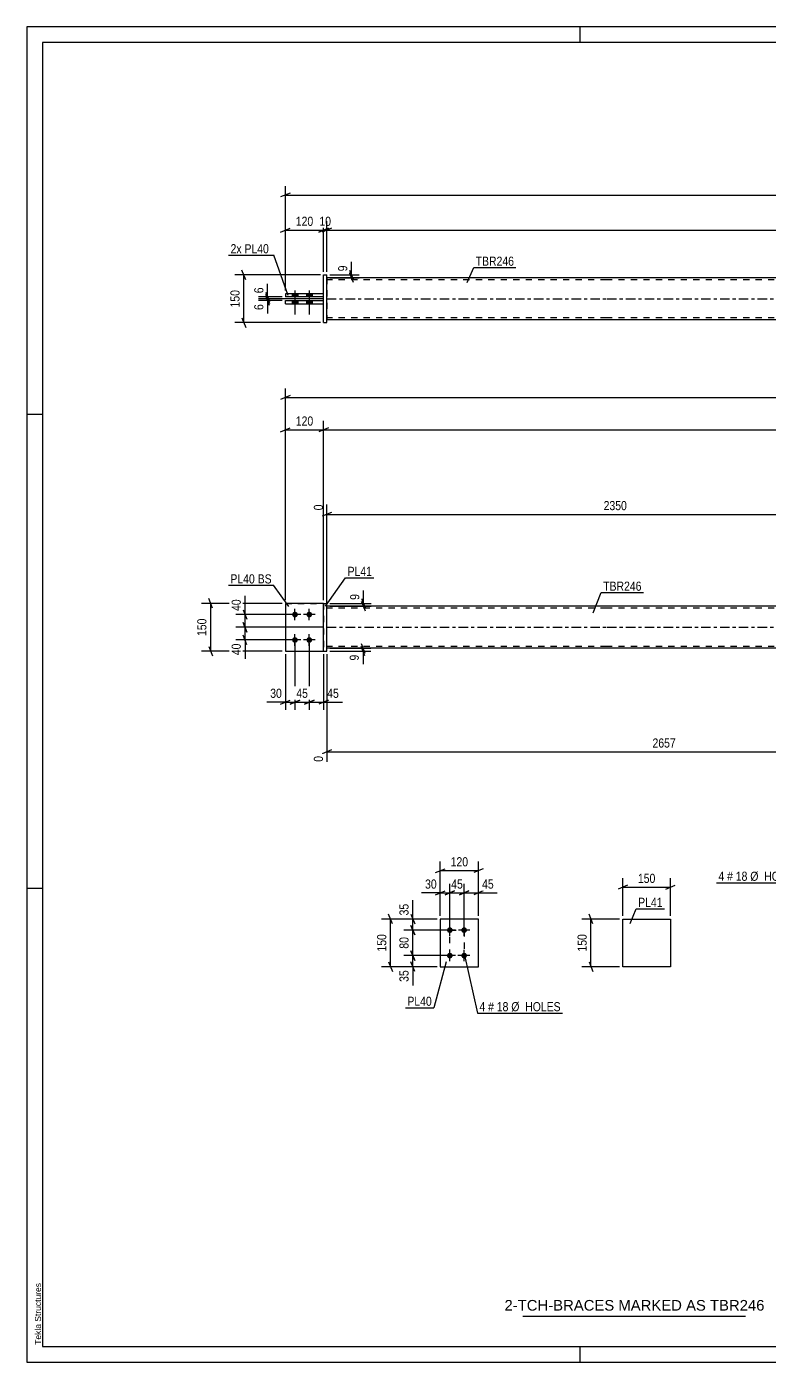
# Model space of a CAD drawing. Header units: millimetres. Extents: x 0 to 594, y 0 to 420.
# Drawn here: x 0 to 233.4, y 0 to 420 of the extents above; entities that cross this region are included whole.
import ezdxf

# ---------------------------------------------------------------- set-up
doc = ezdxf.new("R2010")
doc.units = ezdxf.units.MM
doc.linetypes.add('DXK_LINE_DOT2', pattern=[3.9198, 1.9599, -1.9599])
doc.linetypes.add('DXK_LINE_DOT3', pattern=[5.9187, 2.979, -0.9799, 0.9799, -0.9799])
doc.styles.add('Arial', font='ARIAL.TTF', dxfattribs={"height": 0.2})
doc.styles.add('Arial Narrow', font='ARIALN.TTF', dxfattribs={"height": 0.2})

# ---------------------------------------------------------------- blocks, each defined once
blk = doc.blocks.new('Unknown-581559523-1128')
at = {"color": 5, "linetype": 'Continuous'}
for p, q in [((594, 420), (0, 420)), ((0, 420), (0, 0)), ((174, 415), (174, 420)), ((589, 415), (5, 415)), ((5, 415), (5, 5)), ((5, 298), (0, 298)), ((5, 149), (0, 149)), ((5, 5), (589, 5)), ((174, 0), (174, 5)), ((0, 0), (594, 0))]:
    blk.add_line(p, q, dxfattribs=at)
at = {"color": 174, "linetype": 'Continuous', "style": 'Arial'}
blk.add_text('Tekla Structures', height=1.9102, rotation=90, dxfattribs=at).set_placement((4.5, 5.5))
blk = doc.blocks.new('Part-581559523-1555 - 1539')
at = {"color": 2, "linetype": 'Continuous'}
for p, q in [((130.01, 139.4), (130.01, 124.4)), ((142.01, 139.4), (130.01, 139.4)), ((142.01, 124.4), (142.01, 139.4)), ((130.01, 124.4), (142.01, 124.4))]:
    blk.add_line(p, q, dxfattribs=at)
blk = doc.blocks.new('Bolt-581559523-1560 - 1539')
at = {"linetype": 'Continuous'}
for points in [[(133.01, 135, -1), (133.01, 136.8, -1)], [(137.51, 135, -1), (137.51, 136.8, -1)], [(133.01, 127, -1), (133.01, 128.8, -1)], [(137.51, 127, -1), (137.51, 128.8, -1)]]:
    blk.add_hatch(color=1, dxfattribs=at).paths.add_polyline_path(points)
at = {"color": 1, "linetype": 'Continuous'}
for p, q in [((134.81, 135.9), (131.21, 135.9)), ((133.01, 134.1), (133.01, 137.7)), ((139.31, 135.9), (135.71, 135.9)), ((137.51, 134.1), (137.51, 137.7)), ((134.81, 127.9), (131.21, 127.9)), ((133.01, 126.1), (133.01, 129.7)), ((139.31, 127.9), (135.71, 127.9)), ((137.51, 126.1), (137.51, 129.7))]:
    blk.add_line(p, q, dxfattribs=at)
blk = doc.blocks.new('Bolt-581559523-1912 - 1907')
at = {"linetype": 'Continuous'}
for points in [[(84.33, 234.24, -1), (84.33, 236.04, -1)], [(88.83, 234.24, -1), (88.83, 236.04, -1)], [(84.33, 226.24, -1), (84.33, 228.04, -1)], [(88.83, 226.24, -1), (88.83, 228.04, -1)]]:
    blk.add_hatch(color=1, dxfattribs=at).paths.add_polyline_path(points)
at = {"color": 1, "linetype": 'Continuous'}
for p, q in [((84.33, 233.34), (84.33, 236.94)), ((88.83, 233.34), (88.83, 236.94)), ((86.13, 235.14), (82.53, 235.14)), ((90.63, 235.14), (87.03, 235.14)), ((86.13, 227.14), (82.53, 227.14)), ((84.33, 225.34), (84.33, 228.94)), ((90.63, 227.14), (87.03, 227.14)), ((88.83, 225.34), (88.83, 228.94))]:
    blk.add_line(p, q, dxfattribs=at)
blk = doc.blocks.new('Part-581559523-1923 - 1907')
at = {"color": 2, "linetype": 'Continuous'}
for p, q in [((93.33, 223.64), (93.33, 238.64)), ((93.33, 238.64), (94.33, 238.64)), ((94.33, 223.64), (94.33, 238.64)), ((93.33, 223.64), (94.33, 223.64))]:
    blk.add_line(p, q, dxfattribs=at)
blk = doc.blocks.new('Part-581559523-1928 - 1907')
at = {"color": 7, "linetype": 'DXK_LINE_DOT2'}
for p, q in [((81.33, 238.64), (81.33, 223.64)), ((81.33, 238.64), (93.33, 238.64)), ((93.33, 238.64), (93.33, 223.64)), ((81.33, 223.64), (93.33, 223.64))]:
    blk.add_line(p, q, dxfattribs=at)
blk = doc.blocks.new('Part-581559523-1933 - 1907')
at = {"color": 2, "linetype": 'Continuous'}
for p, q in [((81.33, 238.64), (81.33, 223.64)), ((93.33, 238.64), (81.33, 238.64)), ((81.33, 223.64), (93.33, 223.64))]:
    blk.add_line(p, q, dxfattribs=at)
at = {"color": 7, "linetype": 'DXK_LINE_DOT2'}
blk.add_line((93.33, 223.64), (93.33, 238.64), dxfattribs=at)
blk = doc.blocks.new('Part-581559523-1943 - 1907')
at = {"linetype": 'Continuous'}
blk.add_hatch(color=2, dxfattribs=at).paths.add_polyline_path([(496.93, 224.54), (496.13, 225.94), (497.73, 225.94)])
at = {"color": 2, "linetype": 'Continuous'}
for p, q in [((182.33, 237.74), (94.33, 237.74)), ((438.83, 237.74), (182.43, 237.74)), ((526.93, 237.74), (438.93, 237.74)), ((182.33, 224.54), (94.33, 224.54)), ((438.83, 224.54), (182.43, 224.54)), ((526.93, 224.54), (438.93, 224.54)), ((496.93, 224.54), (496.13, 225.94)), ((496.13, 225.94), (497.73, 225.94)), ((497.73, 225.94), (496.93, 224.54))]:
    blk.add_line(p, q, dxfattribs=at)
at = {"color": 7, "linetype": 'DXK_LINE_DOT2'}
for p, q in [((94.33, 224.54), (94.33, 237.74)), ((182.33, 237.14), (94.33, 237.14)), ((438.83, 237.14), (182.43, 237.14)), ((281.86, 237.74), (281.86, 237.14)), ((317.36, 237.74), (317.36, 237.14)), ((526.93, 237.14), (438.93, 237.14)), ((526.93, 237.74), (526.93, 224.54)), ((182.33, 225.14), (94.33, 225.14)), ((438.83, 225.14), (182.43, 225.14)), ((303.9, 224.54), (303.9, 225.14)), ((339.4, 224.54), (339.4, 225.14)), ((526.93, 225.14), (438.93, 225.14))]:
    blk.add_line(p, q, dxfattribs=at)
at = {"color": 7, "linetype": 'DXK_LINE_DOT3'}
for p, q in [((94.33, 231.14), (182.33, 231.14)), ((182.43, 231.14), (438.83, 231.14)), ((438.93, 231.14), (526.93, 231.14))]:
    blk.add_line(p, q, dxfattribs=at)
at = {"color": 2, "linetype": 'Continuous'}
blk.add_circle((496.93, 225.44), 1, dxfattribs=at)
blk = doc.blocks.new('Bolt-581559523-2355 - 2348')
at = {"linetype": 'Continuous'}
for points in [[(83.43, 335.05), (85.23, 335.05), (85.23, 336.05), (83.43, 336.05)], [(83.43, 335.05), (85.23, 335.05), (85.23, 336.05), (83.43, 336.05)], [(87.93, 335.05), (89.73, 335.05), (89.73, 336.05), (87.93, 336.05)], [(87.93, 335.05), (89.73, 335.05), (89.73, 336.05), (87.93, 336.05)], [(83.43, 332.85), (85.23, 332.85), (85.23, 333.85), (83.43, 333.85)], [(83.43, 332.85), (85.23, 332.85), (85.23, 333.85), (83.43, 333.85)], [(87.93, 332.85), (89.73, 332.85), (89.73, 333.85), (87.93, 333.85)], [(87.93, 332.85), (89.73, 332.85), (89.73, 333.85), (87.93, 333.85)]]:
    blk.add_hatch(color=1, dxfattribs=at).paths.add_polyline_path(points)
at = {"color": 1, "linetype": 'Continuous'}
for p, q in [((83.43, 336.05), (83.43, 335.05)), ((83.43, 336.05), (83.43, 335.05)), ((84.33, 337.05), (84.33, 329.55)), ((84.33, 337.05), (84.33, 329.55)), ((85.23, 336.05), (85.23, 335.05)), ((85.23, 336.05), (85.23, 335.05)), ((87.93, 336.05), (87.93, 335.05)), ((87.93, 336.05), (87.93, 335.05)), ((88.83, 337.05), (88.83, 329.55)), ((88.83, 337.05), (88.83, 329.55)), ((89.73, 336.05), (89.73, 335.05)), ((89.73, 336.05), (89.73, 335.05)), ((83.43, 333.85), (83.43, 332.85)), ((83.43, 333.85), (83.43, 332.85)), ((85.23, 333.85), (85.23, 332.85)), ((85.23, 333.85), (85.23, 332.85)), ((87.93, 333.85), (87.93, 332.85)), ((87.93, 333.85), (87.93, 332.85)), ((89.73, 333.85), (89.73, 332.85)), ((89.73, 333.85), (89.73, 332.85))]:
    blk.add_line(p, q, dxfattribs=at)
blk = doc.blocks.new('Part-581559523-2362 - 2348')
at = {"color": 2, "linetype": 'Continuous'}
for p, q in [((81.33, 336.05), (81.33, 335.05)), ((93.33, 336.05), (81.33, 336.05)), ((93.33, 335.05), (93.33, 336.05)), ((93.33, 335.05), (81.33, 335.05))]:
    blk.add_line(p, q, dxfattribs=at)
blk = doc.blocks.new('Part-581559523-2357 - 2348')
at = {"color": 2, "linetype": 'Continuous'}
for p, q in [((93.33, 326.95), (93.33, 341.95)), ((93.33, 341.95), (94.33, 341.95)), ((94.33, 326.95), (94.33, 341.95)), ((93.33, 326.95), (94.33, 326.95))]:
    blk.add_line(p, q, dxfattribs=at)
blk = doc.blocks.new('Part-581559523-2367 - 2348')
at = {"color": 2, "linetype": 'Continuous'}
for p, q in [((81.33, 332.85), (81.33, 333.85)), ((81.33, 333.85), (93.33, 333.85)), ((81.33, 332.85), (93.33, 332.85)), ((93.33, 332.85), (93.33, 333.85))]:
    blk.add_line(p, q, dxfattribs=at)
blk = doc.blocks.new('Part-581559523-2387 - 2348')
at = {"linetype": 'Continuous'}
blk.add_hatch(color=2, dxfattribs=at).paths.add_polyline_path([(496.93, 334.45), (496.13, 335.85), (497.73, 335.85)])
at = {"color": 2, "linetype": 'Continuous'}
for p, q in [((182.33, 341.05), (94.33, 341.05)), ((438.83, 341.05), (182.43, 341.05)), ((526.93, 341.05), (438.93, 341.05)), ((281.86, 335.05), (281.86, 335.15)), ((281.86, 335.15), (317.36, 335.15)), ((281.86, 333.85), (281.86, 333.75)), ((281.86, 333.75), (317.36, 333.75)), ((303.9, 335.15), (303.9, 335.05)), ((303.9, 333.75), (303.9, 333.85)), ((317.36, 335.15), (317.36, 333.75)), ((496.93, 334.45), (496.13, 335.85)), ((496.13, 335.85), (497.73, 335.85)), ((497.73, 335.85), (496.93, 334.45)), ((182.33, 327.85), (94.33, 327.85)), ((438.83, 327.85), (182.43, 327.85)), ((526.93, 327.85), (438.93, 327.85))]:
    blk.add_line(p, q, dxfattribs=at)
at = {"color": 7, "linetype": 'DXK_LINE_DOT2'}
for p, q in [((94.33, 341.05), (94.33, 327.85)), ((182.33, 340.45), (94.33, 340.45)), ((438.83, 340.45), (182.43, 340.45)), ((526.93, 340.45), (438.93, 340.45)), ((526.93, 327.85), (526.93, 341.05)), ((281.86, 335.05), (281.86, 335.15)), ((281.86, 333.85), (281.86, 335.05)), ((303.9, 335.15), (339.4, 335.15)), ((303.9, 335.05), (303.9, 335.15)), ((303.9, 333.85), (303.9, 335.05)), ((339.4, 333.75), (303.9, 333.75)), ((339.4, 335.15), (339.4, 333.75)), ((182.33, 328.45), (94.33, 328.45)), ((438.83, 328.45), (182.43, 328.45)), ((526.93, 328.45), (438.93, 328.45))]:
    blk.add_line(p, q, dxfattribs=at)
at = {"color": 7, "linetype": 'DXK_LINE_DOT3'}
for p, q in [((94.33, 334.45), (182.33, 334.45)), ((182.43, 334.45), (438.83, 334.45)), ((438.93, 334.45), (526.93, 334.45))]:
    blk.add_line(p, q, dxfattribs=at)
at = {"color": 2, "linetype": 'Continuous'}
blk.add_circle((496.93, 335.35), 1, dxfattribs=at)
blk = doc.blocks.new('Part-581559523-1515 - 1499')
at = {"color": 2, "linetype": 'Continuous'}
for p, q in [((187.38, 139.4), (202.38, 139.4)), ((187.38, 124.4), (187.38, 139.4)), ((202.38, 139.4), (202.38, 124.4)), ((202.38, 124.4), (187.38, 124.4))]:
    blk.add_line(p, q, dxfattribs=at)
blk = doc.blocks.new('Rectangle-581559523-1675 - 1539')
at = {"color": 1, "linetype": 'DXK_LINE_DOT2'}
blk.add_lwpolyline([(133.01, 135.9), (137.51, 135.9), (137.51, 127.9), (133.01, 127.9), (133.01, 135.9)], close=True, dxfattribs=at)
blk = doc.blocks.new('StraightDimension-581559523-1562 - 1539')
at = {"color": 7, "linetype": 'Continuous'}
for p, q in [((130.01, 140.4), (130.01, 157.46)), ((142.01, 140.4), (142.01, 157.46)), ((128.51, 154.01), (131.51, 155.21)), ((130.01, 154.61), (142.01, 154.61)), ((143.51, 155.21), (140.51, 154.01))]:
    blk.add_line(p, q, dxfattribs=at)
at = {"color": 0}
blk.add_wipeout([(139.36, 155.36), (139.36, 159.56), (132.67, 159.56), (132.67, 155.36)], dxfattribs=at)
at = {"color": 3, "style": 'Arial Narrow'}
blk.add_text('120', height=2.863, dxfattribs=at).set_placement((133.27, 155.96))
blk = doc.blocks.new('StraightDimension-581559523-1662 - 1539')
at = {"color": 7, "linetype": 'Continuous'}
for p, q in [((132.01, 127.9), (118.53, 127.9)), ((120.78, 129.4), (121.98, 126.4)), ((121.38, 124.4), (121.38, 127.9)), ((129.01, 124.4), (118.53, 124.4)), ((121.98, 122.9), (120.78, 125.9))]:
    blk.add_line(p, q, dxfattribs=at)
at = {"color": 0}
blk.add_wipeout([(120.63, 123.87), (116.43, 123.87), (116.43, 119.02), (120.63, 119.02)], dxfattribs=at)
at = {"color": 7, "linetype": 'Continuous'}
blk.add_line((121.38, 124.4), (121.38, 118.49), dxfattribs=at)
blk.add_line((121.38, 124.4), (121.38, 118.49), dxfattribs=at)
at = {"color": 3, "style": 'Arial Narrow'}
blk.add_text('35', height=2.863, rotation=90.0002, dxfattribs=at).set_placement((120.03, 119.62))
blk = doc.blocks.new('StraightDimension-581559523-1598 - 1539')
at = {"color": 7, "linetype": 'Continuous'}
for p, q in [((131.51, 147.01), (134.51, 148.21)), ((133.01, 136.9), (133.01, 150.46)), ((133.01, 147.61), (137.51, 147.61)), ((139.01, 148.21), (136.01, 147.01)), ((137.51, 136.9), (137.51, 150.46))]:
    blk.add_line(p, q, dxfattribs=at)
at = {"color": 0}
blk.add_wipeout([(137.69, 148.36), (137.69, 152.56), (132.84, 152.56), (132.84, 148.36)], dxfattribs=at)
at = {"color": 3, "style": 'Arial Narrow'}
blk.add_text('45', height=2.863, dxfattribs=at).set_placement((133.44, 148.96))
blk = doc.blocks.new('StraightDimension-581559523-1582 - 1539')
at = {"color": 7, "linetype": 'Continuous'}
for p, q in [((136.01, 147.01), (139.01, 148.21)), ((137.51, 136.9), (137.51, 150.46)), ((137.51, 147.61), (142.01, 147.61)), ((143.51, 148.21), (140.51, 147.01)), ((142.01, 140.4), (142.01, 150.46))]:
    blk.add_line(p, q, dxfattribs=at)
at = {"color": 0}
blk.add_wipeout([(147.39, 148.36), (147.39, 152.56), (142.54, 152.56), (142.54, 148.36)], dxfattribs=at)
at = {"color": 7, "linetype": 'Continuous'}
blk.add_line((142.01, 147.61), (147.92, 147.61), dxfattribs=at)
blk.add_line((142.01, 147.61), (147.92, 147.61), dxfattribs=at)
at = {"color": 3, "style": 'Arial Narrow'}
blk.add_text('45', height=2.863, dxfattribs=at).set_placement((143.14, 148.96))
blk = doc.blocks.new('StraightDimension-581559523-1608 - 1539')
at = {"color": 7, "linetype": 'Continuous'}
for p, q in [((128.51, 147.01), (131.51, 148.21)), ((130.01, 140.4), (130.01, 150.46)), ((130.01, 147.61), (133.01, 147.61)), ((134.51, 148.21), (131.51, 147.01)), ((133.01, 136.9), (133.01, 150.46))]:
    blk.add_line(p, q, dxfattribs=at)
at = {"color": 0}
blk.add_wipeout([(129.49, 148.36), (129.49, 152.56), (124.63, 152.56), (124.63, 148.36)], dxfattribs=at)
at = {"color": 7, "linetype": 'Continuous'}
blk.add_line((130.01, 147.61), (124.11, 147.61), dxfattribs=at)
blk.add_line((130.01, 147.61), (124.11, 147.61), dxfattribs=at)
at = {"color": 3, "style": 'Arial Narrow'}
blk.add_text('30', height=2.863, dxfattribs=at).set_placement((125.23, 148.96))
blk = doc.blocks.new('StraightDimension-581559523-1622 - 1539')
at = {"color": 7, "linetype": 'Continuous'}
for p, q in [((129.01, 139.4), (111.53, 139.4)), ((114.98, 137.9), (113.78, 140.9)), ((114.38, 124.4), (114.38, 139.4)), ((129.01, 124.4), (111.53, 124.4)), ((113.78, 125.9), (114.98, 122.9))]:
    blk.add_line(p, q, dxfattribs=at)
at = {"color": 0}
blk.add_wipeout([(113.63, 135.24), (109.43, 135.24), (109.43, 128.56), (113.63, 128.56)], dxfattribs=at)
at = {"color": 3, "style": 'Arial Narrow'}
blk.add_text('150', height=2.863, rotation=90.0002, dxfattribs=at).set_placement((113.03, 129.16))
blk = doc.blocks.new('StraightDimension-581559523-1639 - 1539')
at = {"color": 7, "linetype": 'Continuous'}
for p, q in [((129.01, 139.4), (118.53, 139.4)), ((120.78, 140.9), (121.98, 137.9)), ((121.38, 135.9), (121.38, 139.4)), ((132.01, 135.9), (118.53, 135.9)), ((121.98, 134.4), (120.78, 137.4))]:
    blk.add_line(p, q, dxfattribs=at)
at = {"color": 0}
blk.add_wipeout([(120.63, 144.78), (116.43, 144.78), (116.43, 139.92), (120.63, 139.92)], dxfattribs=at)
at = {"color": 7, "linetype": 'Continuous'}
blk.add_line((121.38, 139.4), (121.38, 145.31), dxfattribs=at)
blk.add_line((121.38, 139.4), (121.38, 145.31), dxfattribs=at)
at = {"color": 3, "style": 'Arial Narrow'}
blk.add_text('35', height=2.863, rotation=90.0002, dxfattribs=at).set_placement((120.03, 140.52))
blk = doc.blocks.new('StraightDimension-581559523-1652 - 1539')
at = {"color": 7, "linetype": 'Continuous'}
for p, q in [((132.01, 135.9), (118.53, 135.9)), ((120.78, 137.4), (121.98, 134.4)), ((121.38, 127.9), (121.38, 135.9)), ((132.01, 127.9), (118.53, 127.9)), ((121.98, 126.4), (120.78, 129.4))]:
    blk.add_line(p, q, dxfattribs=at)
at = {"color": 0}
blk.add_wipeout([(120.63, 134.33), (116.43, 134.33), (116.43, 129.47), (120.63, 129.47)], dxfattribs=at)
at = {"color": 3, "style": 'Arial Narrow'}
blk.add_text('80', height=2.863, rotation=90.0002, dxfattribs=at).set_placement((120.03, 130.07))
blk = doc.blocks.new('StraightDimension-581559523-2163 - 1907')
at = {"color": 7, "linetype": 'Continuous'}
for p, q in [((105.29, 240.14), (106.49, 237.14)), ((95.33, 238.64), (108.29, 238.64)), ((95.33, 237.74), (108.29, 237.74)), ((106.49, 236.24), (105.29, 239.24)), ((105.89, 237.74), (105.89, 238.64))]:
    blk.add_line(p, q, dxfattribs=at)
at = {"color": 0}
blk.add_wipeout([(105.14, 242.19), (100.94, 242.19), (100.94, 239.16), (105.14, 239.16)], dxfattribs=at)
at = {"color": 7, "linetype": 'Continuous'}
blk.add_line((105.89, 238.64), (105.89, 242.72), dxfattribs=at)
blk.add_line((105.89, 238.64), (105.89, 242.72), dxfattribs=at)
at = {"color": 3, "style": 'Arial Narrow'}
blk.add_text('9', height=2.86, rotation=90.0002, dxfattribs=at).set_placement((104.54, 239.76))
blk = doc.blocks.new('StraightDimension-581559523-2239 - 1907')
at = {"color": 7, "linetype": 'Continuous'}
for p, q in [((88.83, 226.14), (88.83, 205.21)), ((93.33, 222.64), (93.33, 205.21)), ((87.33, 207.01), (90.33, 208.21)), ((88.83, 207.61), (93.33, 207.61)), ((94.83, 208.21), (91.83, 207.01))]:
    blk.add_line(p, q, dxfattribs=at)
at = {"color": 0}
blk.add_wipeout([(98.71, 208.36), (98.71, 212.56), (93.86, 212.56), (93.86, 208.36)], dxfattribs=at)
at = {"color": 7, "linetype": 'Continuous'}
blk.add_line((93.33, 207.61), (99.24, 207.61), dxfattribs=at)
blk.add_line((93.33, 207.61), (99.24, 207.61), dxfattribs=at)
at = {"color": 3, "style": 'Arial Narrow'}
blk.add_text('45', height=2.863, dxfattribs=at).set_placement((94.46, 208.96))
blk = doc.blocks.new('StraightDimension-581559523-2253 - 1907')
at = {"color": 7, "linetype": 'Continuous'}
for p, q in [((275.7, 247.5), (275.7, 275.24)), ((94.33, 238.74), (94.33, 269.76)), ((95.83, 267.23), (92.83, 266.03)), ((94.33, 266.63), (275.7, 266.63)), ((274.2, 266.03), (277.2, 267.23))]:
    blk.add_line(p, q, dxfattribs=at)
at = {"color": 0, "linetype": 'Continuous'}
for points in [[(275.1, 275.84), (270.9, 275.84), (270.9, 267.33), (275.1, 267.33)], [(93.73, 270.36), (89.53, 270.36), (89.53, 267.33), (93.73, 267.33)]]:
    blk.add_wipeout(points, dxfattribs=at)
at = {"color": 0}
blk.add_wipeout([(189.28, 267.38), (189.28, 271.58), (180.76, 271.58), (180.76, 267.38)], dxfattribs=at)
at = {"color": 3, "linetype": 'Continuous', "style": 'Arial Narrow'}
for s, height, p in [('2350', 2.863, (274.5, 267.93)), ('0', 2.86, (93.13, 267.93))]:
    blk.add_text(s, height=height, rotation=90.0002, dxfattribs=at).set_placement(p)
at = {"color": 3, "style": 'Arial Narrow'}
blk.add_text('2350', height=2.863, dxfattribs=at).set_placement((181.36, 267.98))
blk = doc.blocks.new('StraightDimension-581559523-1990 - 1907')
at = {"color": 7, "linetype": 'Continuous'}
for p, q in [((93.33, 239.64), (93.33, 296.07)), ((526.93, 239.64), (526.93, 296.07)), ((94.83, 293.82), (91.83, 292.62)), ((93.33, 293.22), (526.93, 293.22)), ((525.43, 292.62), (528.43, 293.82))]:
    blk.add_line(p, q, dxfattribs=at)
at = {"color": 0}
blk.add_wipeout([(314.39, 293.97), (314.39, 298.17), (305.88, 298.17), (305.88, 293.97)], dxfattribs=at)
at = {"color": 3, "style": 'Arial Narrow'}
blk.add_text('4872', height=2.863, dxfattribs=at).set_placement((306.48, 294.57))
blk = doc.blocks.new('StraightDimension-581559523-2001 - 1907')
at = {"color": 7, "linetype": 'Continuous'}
for p, q in [((81.33, 239.64), (81.33, 296.07)), ((93.33, 239.64), (93.33, 296.07)), ((79.83, 292.62), (82.83, 293.82)), ((81.33, 293.22), (93.33, 293.22)), ((94.83, 293.82), (91.83, 292.62))]:
    blk.add_line(p, q, dxfattribs=at)
at = {"color": 0}
blk.add_wipeout([(90.68, 293.97), (90.68, 298.17), (83.99, 298.17), (83.99, 293.97)], dxfattribs=at)
at = {"color": 3, "style": 'Arial Narrow'}
blk.add_text('120', height=2.863, dxfattribs=at).set_placement((84.59, 294.57))
blk = doc.blocks.new('StraightDimension-581559523-2073 - 1907')
at = {"color": 7, "linetype": 'Continuous'}
for p, q in [((58.43, 237.14), (57.23, 240.14)), ((80.33, 238.64), (54.98, 238.64)), ((57.83, 223.64), (57.83, 238.64)), ((80.33, 223.64), (54.98, 223.64)), ((57.23, 225.14), (58.43, 222.14))]:
    blk.add_line(p, q, dxfattribs=at)
at = {"color": 0}
blk.add_wipeout([(57.08, 234.48), (52.88, 234.48), (52.88, 227.8), (57.08, 227.8)], dxfattribs=at)
at = {"color": 3, "style": 'Arial Narrow'}
blk.add_text('150', height=2.863, rotation=90.0002, dxfattribs=at).set_placement((56.48, 228.4))
blk = doc.blocks.new('StraightDimension-581559523-2215 - 1907')
at = {"color": 7, "linetype": 'Continuous'}
for p, q in [((94.33, 222.64), (94.33, 188.83)), ((306.41, 222.76), (306.41, 183.35)), ((95.83, 192.56), (92.83, 191.36)), ((94.33, 191.96), (306.41, 191.96)), ((304.91, 191.36), (307.91, 192.56))]:
    blk.add_line(p, q, dxfattribs=at)
at = {"color": 0}
blk.add_wipeout([(204.63, 192.71), (204.63, 196.91), (196.12, 196.91), (196.12, 192.71)], dxfattribs=at)
at = {"color": 0, "linetype": 'Continuous'}
for points in [[(93.73, 191.26), (89.53, 191.26), (89.53, 188.23), (93.73, 188.23)], [(305.81, 191.26), (301.61, 191.26), (301.61, 182.75), (305.81, 182.75)]]:
    blk.add_wipeout(points, dxfattribs=at)
at = {"color": 3, "style": 'Arial Narrow'}
blk.add_text('2657', height=2.863, dxfattribs=at).set_placement((196.72, 193.31))
at = {"color": 3, "linetype": 'Continuous', "style": 'Arial Narrow'}
for s, height, p in [('0', 2.86, (93.13, 188.83)), ('2657', 2.863, (305.21, 183.35))]:
    blk.add_text(s, height=height, rotation=90.0002, dxfattribs=at).set_placement(p)
blk = doc.blocks.new('StraightDimension-581559523-2304 - 1907')
at = {"color": 7, "linetype": 'Continuous'}
for p, q in [((82.83, 303.99), (79.83, 302.79)), ((81.33, 239.64), (81.33, 306.24)), ((81.33, 303.39), (539.93, 303.39)), ((538.43, 302.79), (541.43, 303.99)), ((539.93, 239.64), (539.93, 306.24))]:
    blk.add_line(p, q, dxfattribs=at)
at = {"color": 0}
blk.add_wipeout([(314.89, 304.14), (314.89, 308.34), (306.38, 308.34), (306.38, 304.14)], dxfattribs=at)
at = {"color": 3, "style": 'Arial Narrow'}
blk.add_text('5122', height=2.863, dxfattribs=at).set_placement((306.98, 304.74))
blk = doc.blocks.new('StraightDimension-581559523-2136 - 1907')
at = {"color": 7, "linetype": 'Continuous'}
for p, q in [((68.03, 236.64), (69.23, 233.64)), ((83.33, 235.14), (65.78, 235.14)), ((93.33, 231.14), (65.78, 231.14)), ((69.23, 229.64), (68.03, 232.64)), ((68.63, 231.14), (68.63, 235.14))]:
    blk.add_line(p, q, dxfattribs=at)
at = {"color": 0}
blk.add_wipeout([(67.88, 240.52), (63.68, 240.52), (63.68, 235.66), (67.88, 235.66)], dxfattribs=at)
at = {"color": 7, "linetype": 'Continuous'}
blk.add_line((68.63, 235.14), (68.63, 241.04), dxfattribs=at)
blk.add_line((68.63, 235.14), (68.63, 241.04), dxfattribs=at)
at = {"color": 3, "style": 'Arial Narrow'}
blk.add_text('40', height=2.863, rotation=90.0002, dxfattribs=at).set_placement((67.28, 236.26))
blk = doc.blocks.new('StraightDimension-581559523-2149 - 1907')
at = {"color": 7, "linetype": 'Continuous'}
for p, q in [((93.33, 231.14), (65.78, 231.14)), ((68.03, 232.64), (69.23, 229.64)), ((68.63, 227.14), (68.63, 231.14)), ((83.33, 227.14), (65.78, 227.14)), ((69.23, 225.64), (68.03, 228.64))]:
    blk.add_line(p, q, dxfattribs=at)
at = {"color": 0}
blk.add_wipeout([(67.88, 226.61), (63.68, 226.61), (63.68, 221.76), (67.88, 221.76)], dxfattribs=at)
at = {"color": 7, "linetype": 'Continuous'}
blk.add_line((68.63, 227.14), (68.63, 221.23), dxfattribs=at)
blk.add_line((68.63, 227.14), (68.63, 221.23), dxfattribs=at)
at = {"color": 3, "style": 'Arial Narrow'}
blk.add_text('40', height=2.863, rotation=90.0002, dxfattribs=at).set_placement((67.28, 222.36))
blk = doc.blocks.new('StraightDimension-581559523-2172 - 1907')
at = {"color": 7, "linetype": 'Continuous'}
for p, q in [((95.33, 224.54), (108.14, 224.54)), ((95.33, 223.64), (108.14, 223.64)), ((105.14, 226.04), (106.34, 223.04)), ((106.34, 222.14), (105.14, 225.14)), ((105.74, 223.64), (105.74, 224.54))]:
    blk.add_line(p, q, dxfattribs=at)
at = {"color": 0}
blk.add_wipeout([(104.99, 223.11), (100.79, 223.11), (100.79, 220.08), (104.99, 220.08)], dxfattribs=at)
at = {"color": 7, "linetype": 'Continuous'}
blk.add_line((105.74, 223.64), (105.74, 219.56), dxfattribs=at)
blk.add_line((105.74, 223.64), (105.74, 219.56), dxfattribs=at)
at = {"color": 3, "style": 'Arial Narrow'}
blk.add_text('9', height=2.86, rotation=90.0002, dxfattribs=at).set_placement((104.39, 220.68))
blk = doc.blocks.new('StraightDimension-581559523-2222 - 1907')
at = {"color": 7, "linetype": 'Continuous'}
for p, q in [((81.33, 222.64), (81.33, 205.21)), ((84.33, 226.14), (84.33, 205.21)), ((79.83, 207.01), (82.83, 208.21)), ((81.33, 207.61), (84.33, 207.61)), ((85.83, 208.21), (82.83, 207.01))]:
    blk.add_line(p, q, dxfattribs=at)
at = {"color": 0}
blk.add_wipeout([(80.81, 208.36), (80.81, 212.56), (75.95, 212.56), (75.95, 208.36)], dxfattribs=at)
at = {"color": 7, "linetype": 'Continuous'}
blk.add_line((81.33, 207.61), (75.43, 207.61), dxfattribs=at)
blk.add_line((81.33, 207.61), (75.43, 207.61), dxfattribs=at)
at = {"color": 3, "style": 'Arial Narrow'}
blk.add_text('30', height=2.863, dxfattribs=at).set_placement((76.55, 208.96))
blk = doc.blocks.new('StraightDimension-581559523-2232 - 1907')
at = {"color": 7, "linetype": 'Continuous'}
for p, q in [((84.33, 226.14), (84.33, 205.21)), ((88.83, 226.14), (88.83, 205.21)), ((82.83, 207.01), (85.83, 208.21)), ((84.33, 207.61), (88.83, 207.61)), ((90.33, 208.21), (87.33, 207.01))]:
    blk.add_line(p, q, dxfattribs=at)
at = {"color": 0}
blk.add_wipeout([(89.01, 208.36), (89.01, 212.56), (84.15, 212.56), (84.15, 208.36)], dxfattribs=at)
at = {"color": 3, "style": 'Arial Narrow'}
blk.add_text('45', height=2.863, dxfattribs=at).set_placement((84.75, 208.96))
blk = doc.blocks.new('StraightDimension-581559523-2419 - 2348')
at = {"color": 7, "linetype": 'Continuous'}
for p, q in [((81.33, 337.05), (81.33, 358.89)), ((93.33, 342.95), (93.33, 358.89)), ((79.83, 355.44), (82.83, 356.64)), ((81.33, 356.04), (93.33, 356.04)), ((94.83, 356.64), (91.83, 355.44))]:
    blk.add_line(p, q, dxfattribs=at)
at = {"color": 0}
blk.add_wipeout([(90.68, 356.79), (90.68, 360.99), (83.99, 360.99), (83.99, 356.79)], dxfattribs=at)
at = {"color": 3, "style": 'Arial Narrow'}
blk.add_text('120', height=2.863, dxfattribs=at).set_placement((84.59, 357.39))
blk = doc.blocks.new('StraightDimension-581559523-2398 - 2348')
at = {"color": 7, "linetype": 'Continuous'}
for p, q in [((81.33, 337.05), (81.33, 369.9)), ((539.93, 337.05), (539.93, 369.9)), ((82.83, 367.65), (79.83, 366.45)), ((81.33, 367.05), (539.93, 367.05)), ((538.43, 366.45), (541.43, 367.65))]:
    blk.add_line(p, q, dxfattribs=at)
at = {"color": 0}
blk.add_wipeout([(314.89, 367.8), (314.89, 372), (306.38, 372), (306.38, 367.8)], dxfattribs=at)
at = {"color": 3, "style": 'Arial Narrow'}
blk.add_text('5122', height=2.863, dxfattribs=at).set_placement((306.98, 368.4))
blk = doc.blocks.new('StraightDimension-581559523-2409 - 2348')
at = {"color": 7, "linetype": 'Continuous'}
for p, q in [((93.33, 342.95), (93.33, 358.89)), ((94.33, 342.95), (94.33, 358.89)), ((91.83, 355.44), (94.83, 356.64)), ((95.83, 356.64), (92.83, 355.44)), ((93.33, 356.04), (94.33, 356.04))]:
    blk.add_line(p, q, dxfattribs=at)
at = {"color": 0}
blk.add_wipeout([(96.26, 356.79), (96.26, 360.99), (91.4, 360.99), (91.4, 356.79)], dxfattribs=at)
at = {"color": 3, "style": 'Arial Narrow'}
blk.add_text('10', height=2.863, dxfattribs=at).set_placement((92, 357.39))
blk = doc.blocks.new('StraightDimension-581559523-2429 - 2348')
at = {"color": 7, "linetype": 'Continuous'}
for p, q in [((94.33, 342.95), (94.33, 358.89)), ((526.93, 342.95), (526.93, 358.89)), ((95.83, 356.64), (92.83, 355.44)), ((94.33, 356.04), (526.93, 356.04)), ((525.43, 355.44), (528.43, 356.64))]:
    blk.add_line(p, q, dxfattribs=at)
at = {"color": 0}
blk.add_wipeout([(314.89, 356.79), (314.89, 360.99), (306.38, 360.99), (306.38, 356.79)], dxfattribs=at)
at = {"color": 3, "style": 'Arial Narrow'}
blk.add_text('4862', height=2.863, dxfattribs=at).set_placement((306.98, 357.39))
blk = doc.blocks.new('StraightDimension-581559523-2460 - 2348')
at = {"color": 7, "linetype": 'Continuous'}
for p, q in [((92.33, 341.95), (65.39, 341.95)), ((68.84, 340.45), (67.64, 343.45)), ((68.24, 326.95), (68.24, 341.95)), ((67.64, 328.45), (68.84, 325.45)), ((92.33, 326.95), (65.39, 326.95))]:
    blk.add_line(p, q, dxfattribs=at)
at = {"color": 0}
blk.add_wipeout([(67.49, 337.79), (63.29, 337.79), (63.29, 331.11), (67.49, 331.11)], dxfattribs=at)
at = {"color": 3, "style": 'Arial Narrow'}
blk.add_text('150', height=2.863, rotation=90.0002, dxfattribs=at).set_placement((66.89, 331.71))
blk = doc.blocks.new('StraightDimension-581559523-2480 - 2348')
at = {"color": 7, "linetype": 'Continuous'}
for p, q in [((95.33, 341.95), (104.51, 341.95)), ((95.33, 341.05), (104.51, 341.05)), ((101.51, 343.45), (102.71, 340.45)), ((102.71, 339.55), (101.51, 342.55)), ((102.11, 341.05), (102.11, 341.95))]:
    blk.add_line(p, q, dxfattribs=at)
at = {"color": 0}
blk.add_wipeout([(101.36, 345.5), (97.16, 345.5), (97.16, 342.48), (101.36, 342.48)], dxfattribs=at)
at = {"color": 7, "linetype": 'Continuous'}
blk.add_line((102.11, 341.95), (102.11, 346.03), dxfattribs=at)
blk.add_line((102.11, 341.95), (102.11, 346.03), dxfattribs=at)
at = {"color": 3, "style": 'Arial Narrow'}
blk.add_text('9', height=2.86, rotation=90.0002, dxfattribs=at).set_placement((100.76, 343.08))
blk = doc.blocks.new('StraightDimension-581559523-2491 - 2348')
at = {"color": 7, "linetype": 'Continuous'}
for p, q in [((93.33, 334.45), (72.89, 334.45)), ((80.33, 333.85), (72.89, 333.85)), ((75.14, 335.95), (76.34, 332.95)), ((76.34, 332.35), (75.14, 335.35)), ((75.74, 333.85), (75.74, 334.45))]:
    blk.add_line(p, q, dxfattribs=at)
at = {"color": 0}
blk.add_wipeout([(74.99, 333.33), (70.79, 333.33), (70.79, 330.3), (74.99, 330.3)], dxfattribs=at)
at = {"color": 7, "linetype": 'Continuous'}
blk.add_line((75.74, 333.85), (75.74, 329.77), dxfattribs=at)
blk.add_line((75.74, 333.85), (75.74, 329.77), dxfattribs=at)
at = {"color": 3, "style": 'Arial Narrow'}
blk.add_text('6', height=2.86, rotation=90.0002, dxfattribs=at).set_placement((74.39, 330.9))
blk = doc.blocks.new('StraightDimension-581559523-2507 - 2348')
at = {"color": 7, "linetype": 'Continuous'}
for p, q in [((75.14, 336.55), (76.34, 333.55)), ((80.33, 335.05), (72.89, 335.05)), ((93.33, 334.45), (72.89, 334.45)), ((76.34, 332.95), (75.14, 335.95)), ((75.74, 334.45), (75.74, 335.05))]:
    blk.add_line(p, q, dxfattribs=at)
at = {"color": 0}
blk.add_wipeout([(74.99, 338.6), (70.79, 338.6), (70.79, 335.58), (74.99, 335.58)], dxfattribs=at)
at = {"color": 7, "linetype": 'Continuous'}
blk.add_line((75.74, 335.05), (75.74, 339.13), dxfattribs=at)
blk.add_line((75.74, 335.05), (75.74, 339.13), dxfattribs=at)
at = {"color": 3, "style": 'Arial Narrow'}
blk.add_text('6', height=2.86, rotation=90.0002, dxfattribs=at).set_placement((74.39, 336.18))
blk = doc.blocks.new('StraightDimension-581559523-1517 - 1499')
at = {"color": 7, "linetype": 'Continuous'}
for p, q in [((186.38, 139.4), (174.53, 139.4)), ((177.98, 137.9), (176.78, 140.9)), ((177.38, 124.4), (177.38, 139.4)), ((186.38, 124.4), (174.53, 124.4)), ((176.78, 125.9), (177.98, 122.9))]:
    blk.add_line(p, q, dxfattribs=at)
at = {"color": 0}
blk.add_wipeout([(176.63, 135.24), (172.43, 135.24), (172.43, 128.56), (176.63, 128.56)], dxfattribs=at)
at = {"color": 3, "style": 'Arial Narrow'}
blk.add_text('150', height=2.863, rotation=90.0002, dxfattribs=at).set_placement((176.03, 129.16))
blk = doc.blocks.new('StraightDimension-581559523-1526 - 1499')
at = {"color": 7, "linetype": 'Continuous'}
for p, q in [((187.38, 140.4), (187.38, 152.25)), ((202.38, 140.4), (202.38, 152.25)), ((188.88, 150), (185.88, 148.8)), ((187.38, 149.4), (202.38, 149.4)), ((200.88, 148.8), (203.88, 150))]:
    blk.add_line(p, q, dxfattribs=at)
at = {"color": 0}
blk.add_wipeout([(198.22, 150.15), (198.22, 154.35), (191.54, 154.35), (191.54, 150.15)], dxfattribs=at)
at = {"color": 3, "style": 'Arial Narrow'}
blk.add_text('150', height=2.863, dxfattribs=at).set_placement((192.14, 150.75))
blk = doc.blocks.new('Unknown-581559523-4303')
at = {"color": 7, "linetype": 'Continuous'}
blk.add_line((156, 14.5), (226, 14.5), dxfattribs=at)
at = {"color": 7, "style": 'Arial'}
blk.add_text('2-TCH-BRACES MARKED AS TBR246', height=3.3428, dxfattribs=at).set_placement((150.19, 16.25))
blk = doc.blocks.new('Mark-581559523-1394 - 1344')
at = {"color": 0}
blk.add_wipeout([(219.27, 151.42), (219.27, 154.42), (217.44, 154.42), (217.44, 151.42)], dxfattribs=at)
blk.add_wipeout([(219.27, 151.42), (219.27, 154.42), (217.44, 154.42), (217.44, 151.42)], dxfattribs=at)
blk.add_wipeout([(222, 151.42), (222, 154.42), (220.17, 154.42), (220.17, 151.42)], dxfattribs=at)
blk.add_wipeout([(222, 151.42), (222, 154.42), (220.17, 154.42), (220.17, 151.42)], dxfattribs=at)
at = {"color": 3, "style": 'Arial Narrow'}
blk.add_text('4', height=2.86, dxfattribs=at).set_placement((217.44, 151.42))
at = {"color": 0}
blk.add_wipeout([(226.56, 151.42), (226.56, 154.42), (222.9, 154.42), (222.9, 151.42)], dxfattribs=at)
blk.add_wipeout([(226.56, 151.42), (226.56, 154.42), (222.9, 154.42), (222.9, 151.42)], dxfattribs=at)
at = {"color": 3, "style": 'Arial Narrow'}
blk.add_text('#', height=2.86, dxfattribs=at).set_placement((220.17, 151.42))
at = {"color": 0}
blk.add_wipeout([(242.98, 151.42), (242.98, 154.42), (227.46, 154.42), (227.46, 151.42)], dxfattribs=at)
blk.add_wipeout([(242.98, 151.42), (242.98, 154.42), (227.46, 154.42), (227.46, 151.42)], dxfattribs=at)
at = {"color": 7, "linetype": 'Continuous'}
for p in [(216.84, 150.82), (249.06, 140.27)]:
    blk.add_line(p, (243.58, 150.82), dxfattribs=at)
at = {"color": 3, "style": 'Arial Narrow'}
for s, p in [('18', (222.9, 151.42)), ('Ø  HOLES', (227.46, 151.42))]:
    blk.add_text(s, height=2.863, dxfattribs=at).set_placement(p)
blk = doc.blocks.new('Mark-581559523-1551 - 1539')
at = {"color": 0}
blk.add_wipeout([(127.34, 112.1), (127.34, 115.1), (119.66, 115.1), (119.66, 112.1)], dxfattribs=at)
blk.add_wipeout([(127.34, 112.1), (127.34, 115.1), (119.66, 115.1), (119.66, 112.1)], dxfattribs=at)
at = {"color": 30, "linetype": 'Continuous'}
for p in [(131.86, 125.9), (119.06, 111.5)]:
    blk.add_line(p, (127.94, 111.5), dxfattribs=at)
at = {"color": 3, "style": 'Arial Narrow'}
blk.add_text('PL40', height=2.863, dxfattribs=at).set_placement((119.66, 112.1))
blk = doc.blocks.new('Mark-581559523-1556 - 1539')
at = {"color": 0}
blk.add_wipeout([(144.14, 110.4), (144.14, 113.4), (142.31, 113.4), (142.31, 110.4)], dxfattribs=at)
blk.add_wipeout([(144.14, 110.4), (144.14, 113.4), (142.31, 113.4), (142.31, 110.4)], dxfattribs=at)
at = {"color": 7, "linetype": 'Continuous'}
blk.add_line((137.63, 128.05), (141.71, 109.8), dxfattribs=at)
at = {"color": 0}
blk.add_wipeout([(146.87, 110.4), (146.87, 113.4), (145.04, 113.4), (145.04, 110.4)], dxfattribs=at)
blk.add_wipeout([(146.87, 110.4), (146.87, 113.4), (145.04, 113.4), (145.04, 110.4)], dxfattribs=at)
at = {"color": 3, "style": 'Arial Narrow'}
blk.add_text('4', height=2.86, dxfattribs=at).set_placement((142.31, 110.4))
at = {"color": 0}
blk.add_wipeout([(151.43, 110.4), (151.43, 113.4), (147.77, 113.4), (147.77, 110.4)], dxfattribs=at)
blk.add_wipeout([(151.43, 110.4), (151.43, 113.4), (147.77, 113.4), (147.77, 110.4)], dxfattribs=at)
at = {"color": 3, "style": 'Arial Narrow'}
blk.add_text('#', height=2.86, dxfattribs=at).set_placement((145.04, 110.4))
at = {"color": 0}
blk.add_wipeout([(167.85, 110.4), (167.85, 113.4), (152.33, 113.4), (152.33, 110.4)], dxfattribs=at)
blk.add_wipeout([(167.85, 110.4), (167.85, 113.4), (152.33, 113.4), (152.33, 110.4)], dxfattribs=at)
at = {"color": 7, "linetype": 'Continuous'}
blk.add_line((141.71, 109.8), (168.45, 109.8), dxfattribs=at)
at = {"color": 3, "style": 'Arial Narrow'}
for s, p in [('18', (147.77, 110.4)), ('Ø  HOLES', (152.33, 110.4))]:
    blk.add_text(s, height=2.863, dxfattribs=at).set_placement(p)
blk = doc.blocks.new('Mark-581559523-1919 - 1907')
at = {"color": 0}
blk.add_wipeout([(108.54, 247.29), (108.54, 250.29), (100.86, 250.29), (100.86, 247.29)], dxfattribs=at)
blk.add_wipeout([(108.54, 247.29), (108.54, 250.29), (100.86, 250.29), (100.86, 247.29)], dxfattribs=at)
at = {"color": 30, "linetype": 'Continuous'}
for p, q in [((93.97, 237.83), (100.26, 246.69)), ((100.26, 246.69), (109.14, 246.69))]:
    blk.add_line(p, q, dxfattribs=at)
at = {"color": 3, "style": 'Arial Narrow'}
blk.add_text('PL41', height=2.863, dxfattribs=at).set_placement((100.86, 247.29))
blk = doc.blocks.new('Mark-581559523-1939 - 1907')
at = {"color": 0}
blk.add_wipeout([(193.28, 242.63), (193.28, 245.63), (181.22, 245.63), (181.22, 242.63)], dxfattribs=at)
blk.add_wipeout([(193.28, 242.63), (193.28, 245.63), (181.22, 245.63), (181.22, 242.63)], dxfattribs=at)
at = {"color": 30, "linetype": 'Continuous'}
for p, q in [((178.02, 235.69), (180.62, 242.03)), ((180.62, 242.03), (193.88, 242.03))]:
    blk.add_line(p, q, dxfattribs=at)
at = {"color": 3, "style": 'Arial Narrow'}
blk.add_text('TBR246', height=2.863, dxfattribs=at).set_placement((181.22, 242.63))
blk = doc.blocks.new('MarkSet-581559523-2333 - 1907')
at = {"color": 0}
blk.add_wipeout([(71.71, 244.93), (71.71, 247.93), (64.03, 247.93), (64.03, 244.93)], dxfattribs=at)
blk.add_wipeout([(71.71, 244.93), (71.71, 247.93), (64.03, 247.93), (64.03, 244.93)], dxfattribs=at)
blk.add_wipeout([(76.99, 244.93), (76.99, 247.93), (72.61, 247.93), (72.61, 244.93)], dxfattribs=at)
blk.add_wipeout([(76.99, 244.93), (76.99, 247.93), (72.61, 247.93), (72.61, 244.93)], dxfattribs=at)
at = {"color": 30, "linetype": 'Continuous'}
for p in [(63.43, 244.33), (82.37, 237.7)]:
    blk.add_line(p, (77.59, 244.33), dxfattribs=at)
at = {"color": 3, "style": 'Arial Narrow'}
for s, p in [('PL40', (64.03, 244.93)), ('BS', (72.61, 244.93))]:
    blk.add_text(s, height=2.863, dxfattribs=at).set_placement(p)
blk = doc.blocks.new('Mark-581559523-2383 - 2348')
at = {"color": 0}
blk.add_wipeout([(153.2, 344.83), (153.2, 347.83), (141.14, 347.83), (141.14, 344.83)], dxfattribs=at)
blk.add_wipeout([(153.2, 344.83), (153.2, 347.83), (141.14, 347.83), (141.14, 344.83)], dxfattribs=at)
at = {"color": 30, "linetype": 'Continuous'}
for p, q in [((138.44, 339.56), (140.54, 344.23)), ((140.54, 344.23), (153.8, 344.23))]:
    blk.add_line(p, q, dxfattribs=at)
at = {"color": 3, "style": 'Arial Narrow'}
blk.add_text('TBR246', height=2.863, dxfattribs=at).set_placement((141.14, 344.83))
blk = doc.blocks.new('MarkSet-581559523-2575 - 2348')
at = {"color": 0}
blk.add_wipeout([(67.55, 348.74), (67.55, 351.74), (64.08, 351.74), (64.08, 348.74)], dxfattribs=at)
blk.add_wipeout([(67.55, 348.74), (67.55, 351.74), (64.08, 351.74), (64.08, 348.74)], dxfattribs=at)
blk.add_wipeout([(76.13, 348.74), (76.13, 351.74), (68.45, 351.74), (68.45, 348.74)], dxfattribs=at)
blk.add_wipeout([(76.13, 348.74), (76.13, 351.74), (68.45, 351.74), (68.45, 348.74)], dxfattribs=at)
at = {"color": 30, "linetype": 'Continuous'}
for p in [(63.48, 348.14), (82.18, 335.43)]:
    blk.add_line(p, (77.63, 348.14), dxfattribs=at)
at = {"color": 3, "style": 'Arial Narrow'}
for s, p in [('2x', (64.08, 348.74)), ('PL40', (68.45, 348.74))]:
    blk.add_text(s, height=2.863, dxfattribs=at).set_placement(p)
blk = doc.blocks.new('Mark-581559523-1511 - 1499')
at = {"color": 0}
blk.add_wipeout([(199.89, 143.22), (199.89, 146.22), (192.21, 146.22), (192.21, 143.22)], dxfattribs=at)
blk.add_wipeout([(199.89, 143.22), (199.89, 146.22), (192.21, 146.22), (192.21, 143.22)], dxfattribs=at)
at = {"color": 30, "linetype": 'Continuous'}
for p, q in [((189.65, 137.94), (191.61, 142.62)), ((191.61, 142.62), (200.49, 142.62))]:
    blk.add_line(p, q, dxfattribs=at)
at = {"color": 3, "style": 'Arial Narrow'}
blk.add_text('PL41', height=2.863, dxfattribs=at).set_placement((192.21, 143.22))

msp = doc.modelspace()

# ---------------------------------------------------------------- block references
for name in ['Unknown-581559523-1128', 'Part-581559523-2357 - 2348', 'Part-581559523-2387 - 2348', 'Part-581559523-2362 - 2348', 'Bolt-581559523-2355 - 2348', 'Part-581559523-2367 - 2348', 'Part-581559523-1928 - 1907', 'Part-581559523-1933 - 1907', 'Bolt-581559523-1912 - 1907', 'Part-581559523-1923 - 1907', 'Part-581559523-1943 - 1907', 'Part-581559523-1555 - 1539', 'Part-581559523-1515 - 1499', 'Bolt-581559523-1560 - 1539', 'Rectangle-581559523-1675 - 1539', 'Unknown-581559523-4303']:
    msp.add_blockref(name, (0, 0))

# ---------------------------------------------------------------- next in the draw order: block references
for name in ['StraightDimension-581559523-2419 - 2348', 'StraightDimension-581559523-2163 - 1907', 'StraightDimension-581559523-2239 - 1907', 'StraightDimension-581559523-1562 - 1539', 'Mark-581559523-1394 - 1344', 'StraightDimension-581559523-1517 - 1499', 'StraightDimension-581559523-1662 - 1539', 'Mark-581559523-1556 - 1539']:
    msp.add_blockref(name, (0, 0))

# ---------------------------------------------------------------- next in the draw order: block references
for name in ['StraightDimension-581559523-2398 - 2348', 'StraightDimension-581559523-2253 - 1907', 'StraightDimension-581559523-2215 - 1907', 'StraightDimension-581559523-1598 - 1539', 'StraightDimension-581559523-1526 - 1499']:
    msp.add_blockref(name, (0, 0))

# ---------------------------------------------------------------- next in the draw order: block references
for name in ['StraightDimension-581559523-2409 - 2348', 'StraightDimension-581559523-1990 - 1907', 'StraightDimension-581559523-1582 - 1539', 'Mark-581559523-1511 - 1499']:
    msp.add_blockref(name, (0, 0))

# ---------------------------------------------------------------- next in the draw order: block references
for name in ['StraightDimension-581559523-2429 - 2348', 'StraightDimension-581559523-2001 - 1907', 'StraightDimension-581559523-1608 - 1539']:
    msp.add_blockref(name, (0, 0))

# ---------------------------------------------------------------- next in the draw order: block references
for name in ['StraightDimension-581559523-2480 - 2348', 'Mark-581559523-2383 - 2348', 'StraightDimension-581559523-2460 - 2348', 'StraightDimension-581559523-2073 - 1907', 'StraightDimension-581559523-1622 - 1539']:
    msp.add_blockref(name, (0, 0))

# ---------------------------------------------------------------- next in the draw order: block references
for name in ['StraightDimension-581559523-2491 - 2348', 'StraightDimension-581559523-2304 - 1907', 'StraightDimension-581559523-1639 - 1539']:
    msp.add_blockref(name, (0, 0))

# ---------------------------------------------------------------- next in the draw order: block references
for name in ['StraightDimension-581559523-2507 - 2348', 'Mark-581559523-1939 - 1907', 'StraightDimension-581559523-2136 - 1907', 'StraightDimension-581559523-1652 - 1539']:
    msp.add_blockref(name, (0, 0))

# ---------------------------------------------------------------- next in the draw order: block references
for name in ['MarkSet-581559523-2575 - 2348', 'MarkSet-581559523-2333 - 1907', 'Mark-581559523-1919 - 1907', 'StraightDimension-581559523-2149 - 1907', 'Mark-581559523-1551 - 1539']:
    msp.add_blockref(name, (0, 0))

# ---------------------------------------------------------------- next in the draw order: block references
for name in ['StraightDimension-581559523-2222 - 1907', 'StraightDimension-581559523-2172 - 1907']:
    msp.add_blockref(name, (0, 0))

# ---------------------------------------------------------------- next in the draw order: block references
msp.add_blockref('StraightDimension-581559523-2232 - 1907', (0, 0))

doc.saveas('drawing.dxf')
